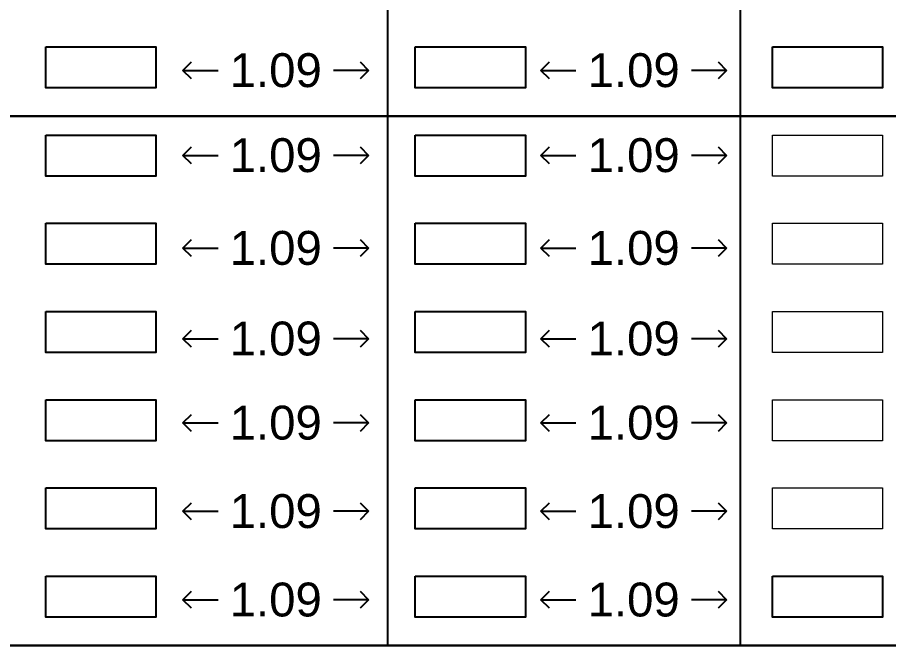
# Model space of a CAD drawing. Header units: metres. Extents: x -9481 to -9285, y 28740 to 57552.
# Drawn here: x -9457.79 to -9452.65, y 28762.92 to 28766.63 of the extents above; entities that cross this region are included whole.
import ezdxf

# ---------------------------------------------------------------- set-up
doc = ezdxf.new("R2010")
doc.units = ezdxf.units.M
doc.header["$PDMODE"] = 34
doc.header["$PDSIZE"] = -15
for name, color, linetype, plot in [('BLK_1_FLR_0_REGULAR_ROOM_2', 7, 'Continuous', False), ('BLK_1_FLR_0_REGULAR_ROOM_3', 7, 'Continuous', False), ('BLK_1_FLR_0_REGULAR_ROOM_4', 7, 'Continuous', False), ('BLK_1_FLR_0_REGULAR_ROOM_5', 7, 'Continuous', False), ('BLK_1_FLR_0_REGULAR_ROOM_6', 7, 'Continuous', False), ('BLK_1_FLR_1_REGULAR_ROOM_1', 7, 'Continuous', False), ('BLK_1_FLR_1_REGULAR_ROOM_2', 7, 'Continuous', False), ('BLK_1_FLR_1_REGULAR_ROOM_6', 7, 'Continuous', False), ('BLK_1_FLR_2_REGULAR_ROOM_6', 7, 'Continuous', False)]:
    doc.layers.add(name, color=color, linetype=linetype, plot=plot)
for name, color, linetype in [('BLK_1_FLR_1_REGULAR_ROOM_3', 7, 'Continuous'), ('BLK_1_FLR_1_REGULAR_ROOM_4', 7, 'Continuous'), ('BLK_1_FLR_1_REGULAR_ROOM_5', 7, 'Continuous')]:
    doc.layers.add(name, color=color, linetype=linetype)
for name, color, linetype, lineweight in [('BLK_1_FLR_2_REGULAR_ROOM_1', 7, 'Continuous', 0), ('BLK_1_FLR_2_REGULAR_ROOM_2', 7, 'Continuous', 0), ('BLK_1_FLR_2_REGULAR_ROOM_3', 7, 'Continuous', 0), ('BLK_1_FLR_2_REGULAR_ROOM_4', 7, 'Continuous', 0), ('BLK_1_FLR_2_REGULAR_ROOM_5', 7, 'Continuous', 0), ('PLAN', 7, 'Continuous', 40)]:
    doc.layers.add(name, color=color, linetype=linetype, lineweight=lineweight)
doc.styles.add('Arial', font='arial.ttf', dxfattribs={"height": 0.2})
doc.styles.add('style2', font='arial.ttf', dxfattribs={"height": 0.3})
doc.dimstyles.new('INT DIM', dxfattribs={"dimtxt": 0.3, "dimasz": 0.1, "dimexe": 0.18, "dimexo": 0.0625, "dimgap": 0.09, "dimtad": 0, "dimzin": 0, "dimdsep": 46, "dimtxsty": 'style2', "dimblk": 'OPEN90', "dimcen": 0.09, "dimse1": 1, "dimse2": 1, "dimclrd": 250, "dimclrt": 256, "dimadec": 0, "dimazin": 0, "dimtfac": 1, "dimtofl": 0, "dimtmove": 0, "dimatfit": 3, "dimfxl": 0.18, "dimtolj": 1, "dimtzin": 0, "dimlwd": -1, "dimarcsym": 0})

# ---------------------------------------------------------------- blocks, each defined once
blk = doc.blocks.new('_Open90')
at = {"layer": 'PLAN', "color": 0, "lineweight": -2}
for p, q in [((0, 0), (-1, 0)), ((-0.5, 0.5), (0, 0)), ((0, 0), (-0.5, -0.5))]:
    blk.add_line(p, q, dxfattribs=at)
blk = doc.blocks.new('*D83')
at = {"layer": 'BLK_1_FLR_0_REGULAR_ROOM_6', "color": 250, "transparency": 16777216}
for p, q in [((-9456.7091, 28766.3191), (-9456.6022, 28766.3191)), ((-9455.8142, 28766.3191), (-9455.9211, 28766.3191))]:
    blk.add_line(p, q, dxfattribs=at)
at = {"layer": 'Defpoints', "color": 0, "transparency": 16777216}
for p in [(-9456.8091, 28766.4391), (-9455.7142, 28766.4391), (-9455.7142, 28766.3191)]:
    blk.add_point(p, dxfattribs=at)
at = {"layer": 'BLK_1_FLR_0_REGULAR_ROOM_6', "color": 250, "transparency": 16777216, "xscale": 0.1, "yscale": 0.1, "zscale": 0.1, "rotation": 180}
blk.add_blockref('_Open90', (-9456.8091, 28766.3191), dxfattribs=at)
at = {"layer": 'BLK_1_FLR_0_REGULAR_ROOM_6', "color": 250, "transparency": 16777216, "xscale": 0.1, "yscale": 0.1, "zscale": 0.1}
blk.add_blockref('_Open90', (-9455.7142, 28766.3191), dxfattribs=at)
at = {"layer": 'BLK_1_FLR_0_REGULAR_ROOM_6', "transparency": 16777216, "insert": (-9456.2617, 28766.3191), "char_height": 0.2, "attachment_point": 5, "style": 'Arial', "bg_fill": 3, "box_fill_scale": 1.1, "bg_fill_color": 256, "bg_fill_true_color": 13158600, "bg_fill_transparency": 0}
blk.add_mtext('\\A1;1.09', dxfattribs=at)
blk = doc.blocks.new('*D84')
at = {"layer": 'BLK_1_FLR_1_REGULAR_ROOM_6', "color": 250, "transparency": 16777216}
for p, q in [((-9454.5973, 28766.3191), (-9454.4904, 28766.3191)), ((-9453.7023, 28766.3191), (-9453.8093, 28766.3191))]:
    blk.add_line(p, q, dxfattribs=at)
at = {"layer": 'Defpoints', "color": 0, "transparency": 16777216}
for p in [(-9454.6973, 28766.4391), (-9453.6023, 28766.4391), (-9453.6023, 28766.3191)]:
    blk.add_point(p, dxfattribs=at)
at = {"layer": 'BLK_1_FLR_1_REGULAR_ROOM_6', "color": 250, "transparency": 16777216, "xscale": 0.1, "yscale": 0.1, "zscale": 0.1, "rotation": 180}
blk.add_blockref('_Open90', (-9454.6973, 28766.3191), dxfattribs=at)
at = {"layer": 'BLK_1_FLR_1_REGULAR_ROOM_6', "color": 250, "transparency": 16777216, "xscale": 0.1, "yscale": 0.1, "zscale": 0.1}
blk.add_blockref('_Open90', (-9453.6023, 28766.3191), dxfattribs=at)
at = {"layer": 'BLK_1_FLR_1_REGULAR_ROOM_6', "transparency": 16777216, "insert": (-9454.1498, 28766.3191), "char_height": 0.2, "attachment_point": 5, "style": 'Arial', "bg_fill": 3, "box_fill_scale": 1.1, "bg_fill_color": 256, "bg_fill_true_color": 13158600, "bg_fill_transparency": 0}
blk.add_mtext('\\A1;1.09', dxfattribs=at)
blk = doc.blocks.new('*D88')
at = {"layer": 'BLK_1_FLR_1_REGULAR_ROOM_1', "color": 250, "transparency": 16777216}
for p, q in [((-9456.7091, 28765.8176), (-9456.6022, 28765.8176)), ((-9455.8142, 28765.8176), (-9455.9211, 28765.8176))]:
    blk.add_line(p, q, dxfattribs=at)
at = {"layer": 'Defpoints', "color": 0, "transparency": 16777216}
for p in [(-9456.8091, 28765.9377), (-9455.7142, 28765.9377), (-9455.7142, 28765.8176)]:
    blk.add_point(p, dxfattribs=at)
at = {"layer": 'BLK_1_FLR_1_REGULAR_ROOM_1', "color": 250, "transparency": 16777216, "xscale": 0.1, "yscale": 0.1, "zscale": 0.1, "rotation": 180}
blk.add_blockref('_Open90', (-9456.8091, 28765.8176), dxfattribs=at)
at = {"layer": 'BLK_1_FLR_1_REGULAR_ROOM_1', "color": 250, "transparency": 16777216, "xscale": 0.1, "yscale": 0.1, "zscale": 0.1}
blk.add_blockref('_Open90', (-9455.7142, 28765.8176), dxfattribs=at)
at = {"layer": 'BLK_1_FLR_1_REGULAR_ROOM_1', "transparency": 16777216, "insert": (-9456.2617, 28765.8176), "char_height": 0.2, "attachment_point": 5, "style": 'Arial', "bg_fill": 3, "box_fill_scale": 1.1, "bg_fill_color": 256, "bg_fill_true_color": 13158600, "bg_fill_transparency": 0}
blk.add_mtext('\\A1;1.09', dxfattribs=at)
blk = doc.blocks.new('*D89')
at = {"layer": 'BLK_1_FLR_1_REGULAR_ROOM_1', "color": 250, "transparency": 16777216}
for p, q in [((-9454.5973, 28765.8176), (-9454.4904, 28765.8176)), ((-9453.7023, 28765.8176), (-9453.8093, 28765.8176))]:
    blk.add_line(p, q, dxfattribs=at)
at = {"layer": 'Defpoints', "color": 0, "transparency": 16777216}
for p in [(-9454.6973, 28765.9377), (-9453.6023, 28765.9377), (-9453.6023, 28765.8176)]:
    blk.add_point(p, dxfattribs=at)
at = {"layer": 'BLK_1_FLR_1_REGULAR_ROOM_1', "color": 250, "transparency": 16777216, "xscale": 0.1, "yscale": 0.1, "zscale": 0.1, "rotation": 180}
blk.add_blockref('_Open90', (-9454.6973, 28765.8176), dxfattribs=at)
at = {"layer": 'BLK_1_FLR_1_REGULAR_ROOM_1', "color": 250, "transparency": 16777216, "xscale": 0.1, "yscale": 0.1, "zscale": 0.1}
blk.add_blockref('_Open90', (-9453.6023, 28765.8176), dxfattribs=at)
at = {"layer": 'BLK_1_FLR_1_REGULAR_ROOM_1', "transparency": 16777216, "insert": (-9454.1498, 28765.8176), "char_height": 0.2, "attachment_point": 5, "style": 'Arial', "bg_fill": 3, "box_fill_scale": 1.1, "bg_fill_color": 256, "bg_fill_true_color": 13158600, "bg_fill_transparency": 0}
blk.add_mtext('\\A1;1.09', dxfattribs=at)
blk = doc.blocks.new('*D93')
at = {"layer": 'BLK_1_FLR_0_REGULAR_ROOM_2', "color": 250, "transparency": 16777216}
for p, q in [((-9456.7091, 28765.2702), (-9456.6022, 28765.2702)), ((-9455.8142, 28765.2702), (-9455.9211, 28765.2702))]:
    blk.add_line(p, q, dxfattribs=at)
at = {"layer": 'Defpoints', "color": 0, "transparency": 16777216}
for p in [(-9456.8091, 28765.3903), (-9455.7142, 28765.3903), (-9455.7142, 28765.2702)]:
    blk.add_point(p, dxfattribs=at)
at = {"layer": 'BLK_1_FLR_0_REGULAR_ROOM_2', "color": 250, "transparency": 16777216, "xscale": 0.1, "yscale": 0.1, "zscale": 0.1, "rotation": 180}
blk.add_blockref('_Open90', (-9456.8091, 28765.2702), dxfattribs=at)
at = {"layer": 'BLK_1_FLR_0_REGULAR_ROOM_2', "color": 250, "transparency": 16777216, "xscale": 0.1, "yscale": 0.1, "zscale": 0.1}
blk.add_blockref('_Open90', (-9455.7142, 28765.2702), dxfattribs=at)
at = {"layer": 'BLK_1_FLR_0_REGULAR_ROOM_2', "transparency": 16777216, "insert": (-9456.2617, 28765.2702), "char_height": 0.2, "attachment_point": 5, "style": 'Arial', "bg_fill": 3, "box_fill_scale": 1.1, "bg_fill_color": 256, "bg_fill_true_color": 13158600, "bg_fill_transparency": 0}
blk.add_mtext('\\A1;1.09', dxfattribs=at)
blk = doc.blocks.new('*D94')
at = {"layer": 'BLK_1_FLR_1_REGULAR_ROOM_2', "color": 250, "transparency": 16777216}
for p, q in [((-9454.5973, 28765.2702), (-9454.4904, 28765.2702)), ((-9453.7023, 28765.2702), (-9453.8093, 28765.2702))]:
    blk.add_line(p, q, dxfattribs=at)
at = {"layer": 'Defpoints', "color": 0, "transparency": 16777216}
for p in [(-9454.6973, 28765.3903), (-9453.6023, 28765.3903), (-9453.6023, 28765.2702)]:
    blk.add_point(p, dxfattribs=at)
at = {"layer": 'BLK_1_FLR_1_REGULAR_ROOM_2', "color": 250, "transparency": 16777216, "xscale": 0.1, "yscale": 0.1, "zscale": 0.1, "rotation": 180}
blk.add_blockref('_Open90', (-9454.6973, 28765.2702), dxfattribs=at)
at = {"layer": 'BLK_1_FLR_1_REGULAR_ROOM_2', "color": 250, "transparency": 16777216, "xscale": 0.1, "yscale": 0.1, "zscale": 0.1}
blk.add_blockref('_Open90', (-9453.6023, 28765.2702), dxfattribs=at)
at = {"layer": 'BLK_1_FLR_1_REGULAR_ROOM_2', "transparency": 16777216, "insert": (-9454.1498, 28765.2702), "char_height": 0.2, "attachment_point": 5, "style": 'Arial', "bg_fill": 3, "box_fill_scale": 1.1, "bg_fill_color": 256, "bg_fill_true_color": 13158600, "bg_fill_transparency": 0}
blk.add_mtext('\\A1;1.09', dxfattribs=at)
blk = doc.blocks.new('*D98')
at = {"layer": 'BLK_1_FLR_0_REGULAR_ROOM_3', "color": 250, "transparency": 16777216}
for p, q in [((-9456.7091, 28764.7355), (-9456.6022, 28764.7355)), ((-9455.8142, 28764.7355), (-9455.9211, 28764.7355))]:
    blk.add_line(p, q, dxfattribs=at)
at = {"layer": 'Defpoints', "color": 0, "transparency": 16777216}
for p in [(-9456.8091, 28764.8556), (-9455.7142, 28764.8556), (-9455.7142, 28764.7355)]:
    blk.add_point(p, dxfattribs=at)
at = {"layer": 'BLK_1_FLR_0_REGULAR_ROOM_3', "color": 250, "transparency": 16777216, "xscale": 0.1, "yscale": 0.1, "zscale": 0.1, "rotation": 180}
blk.add_blockref('_Open90', (-9456.8091, 28764.7355), dxfattribs=at)
at = {"layer": 'BLK_1_FLR_0_REGULAR_ROOM_3', "color": 250, "transparency": 16777216, "xscale": 0.1, "yscale": 0.1, "zscale": 0.1}
blk.add_blockref('_Open90', (-9455.7142, 28764.7355), dxfattribs=at)
at = {"layer": 'BLK_1_FLR_0_REGULAR_ROOM_3', "transparency": 16777216, "insert": (-9456.2617, 28764.7355), "char_height": 0.2, "attachment_point": 5, "style": 'Arial', "bg_fill": 3, "box_fill_scale": 1.1, "bg_fill_color": 256, "bg_fill_true_color": 13158600, "bg_fill_transparency": 0}
blk.add_mtext('\\A1;1.09', dxfattribs=at)
blk = doc.blocks.new('*D99')
at = {"layer": 'BLK_1_FLR_1_REGULAR_ROOM_3', "color": 250, "transparency": 16777216}
for p, q in [((-9454.5973, 28764.7355), (-9454.4904, 28764.7355)), ((-9453.7023, 28764.7355), (-9453.8093, 28764.7355))]:
    blk.add_line(p, q, dxfattribs=at)
at = {"layer": 'Defpoints', "color": 0, "transparency": 16777216}
for p in [(-9454.6973, 28764.8556), (-9453.6023, 28764.8556), (-9453.6023, 28764.7355)]:
    blk.add_point(p, dxfattribs=at)
at = {"layer": 'BLK_1_FLR_1_REGULAR_ROOM_3', "color": 250, "transparency": 16777216, "xscale": 0.1, "yscale": 0.1, "zscale": 0.1, "rotation": 180}
blk.add_blockref('_Open90', (-9454.6973, 28764.7355), dxfattribs=at)
at = {"layer": 'BLK_1_FLR_1_REGULAR_ROOM_3', "color": 250, "transparency": 16777216, "xscale": 0.1, "yscale": 0.1, "zscale": 0.1}
blk.add_blockref('_Open90', (-9453.6023, 28764.7355), dxfattribs=at)
at = {"layer": 'BLK_1_FLR_1_REGULAR_ROOM_3', "transparency": 16777216, "insert": (-9454.1498, 28764.7355), "char_height": 0.2, "attachment_point": 5, "style": 'Arial', "bg_fill": 3, "box_fill_scale": 1.1, "bg_fill_color": 256, "bg_fill_true_color": 13158600, "bg_fill_transparency": 0}
blk.add_mtext('\\A1;1.09', dxfattribs=at)
blk = doc.blocks.new('*D103')
at = {"layer": 'BLK_1_FLR_0_REGULAR_ROOM_4', "color": 250, "ltscale": 0.75, "transparency": 16777216}
for p, q in [((-9456.7091, 28764.2391), (-9456.6022, 28764.2391)), ((-9455.8142, 28764.2391), (-9455.9211, 28764.2391))]:
    blk.add_line(p, q, dxfattribs=at)
at = {"layer": 'Defpoints', "color": 0, "ltscale": 0.75, "transparency": 16777216}
for p in [(-9456.8091, 28764.3591), (-9455.7142, 28764.3591), (-9455.7142, 28764.2391)]:
    blk.add_point(p, dxfattribs=at)
at = {"layer": 'BLK_1_FLR_0_REGULAR_ROOM_4', "color": 250, "ltscale": 0.75, "transparency": 16777216, "xscale": 0.1, "yscale": 0.1, "zscale": 0.1, "rotation": 180}
blk.add_blockref('_Open90', (-9456.8091, 28764.2391), dxfattribs=at)
at = {"layer": 'BLK_1_FLR_0_REGULAR_ROOM_4', "color": 250, "ltscale": 0.75, "transparency": 16777216, "xscale": 0.1, "yscale": 0.1, "zscale": 0.1}
blk.add_blockref('_Open90', (-9455.7142, 28764.2391), dxfattribs=at)
at = {"layer": 'BLK_1_FLR_0_REGULAR_ROOM_4', "ltscale": 0.75, "transparency": 16777216, "insert": (-9456.2617, 28764.2391), "char_height": 0.2, "attachment_point": 5, "style": 'Arial', "bg_fill": 3, "box_fill_scale": 1.1, "bg_fill_color": 256, "bg_fill_true_color": 13158600, "bg_fill_transparency": 0}
blk.add_mtext('\\A1;1.09', dxfattribs=at)
blk = doc.blocks.new('*D104')
at = {"layer": 'BLK_1_FLR_1_REGULAR_ROOM_4', "color": 250, "transparency": 16777216}
for p, q in [((-9454.5973, 28764.2391), (-9454.4904, 28764.2391)), ((-9453.7023, 28764.2391), (-9453.8093, 28764.2391))]:
    blk.add_line(p, q, dxfattribs=at)
at = {"layer": 'Defpoints', "color": 0, "transparency": 16777216}
for p in [(-9454.6973, 28764.3591), (-9453.6023, 28764.3591), (-9453.6023, 28764.2391)]:
    blk.add_point(p, dxfattribs=at)
at = {"layer": 'BLK_1_FLR_1_REGULAR_ROOM_4', "color": 250, "transparency": 16777216, "xscale": 0.1, "yscale": 0.1, "zscale": 0.1, "rotation": 180}
blk.add_blockref('_Open90', (-9454.6973, 28764.2391), dxfattribs=at)
at = {"layer": 'BLK_1_FLR_1_REGULAR_ROOM_4', "color": 250, "transparency": 16777216, "xscale": 0.1, "yscale": 0.1, "zscale": 0.1}
blk.add_blockref('_Open90', (-9453.6023, 28764.2391), dxfattribs=at)
at = {"layer": 'BLK_1_FLR_1_REGULAR_ROOM_4', "transparency": 16777216, "insert": (-9454.1498, 28764.2391), "char_height": 0.2, "attachment_point": 5, "style": 'Arial', "bg_fill": 3, "box_fill_scale": 1.1, "bg_fill_color": 256, "bg_fill_true_color": 13158600, "bg_fill_transparency": 0}
blk.add_mtext('\\A1;1.09', dxfattribs=at)
blk = doc.blocks.new('*D108')
at = {"layer": 'BLK_1_FLR_0_REGULAR_ROOM_5', "color": 250, "transparency": 16777216}
for p, q in [((-9456.7091, 28763.7171), (-9456.6022, 28763.7171)), ((-9455.8142, 28763.7171), (-9455.9211, 28763.7171))]:
    blk.add_line(p, q, dxfattribs=at)
at = {"layer": 'Defpoints', "color": 0, "transparency": 16777216}
for p in [(-9456.8091, 28763.8372), (-9455.7142, 28763.8372), (-9455.7142, 28763.7171)]:
    blk.add_point(p, dxfattribs=at)
at = {"layer": 'BLK_1_FLR_0_REGULAR_ROOM_5', "color": 250, "transparency": 16777216, "xscale": 0.1, "yscale": 0.1, "zscale": 0.1, "rotation": 180}
blk.add_blockref('_Open90', (-9456.8091, 28763.7171), dxfattribs=at)
at = {"layer": 'BLK_1_FLR_0_REGULAR_ROOM_5', "color": 250, "transparency": 16777216, "xscale": 0.1, "yscale": 0.1, "zscale": 0.1}
blk.add_blockref('_Open90', (-9455.7142, 28763.7171), dxfattribs=at)
at = {"layer": 'BLK_1_FLR_0_REGULAR_ROOM_5', "transparency": 16777216, "insert": (-9456.2617, 28763.7171), "char_height": 0.2, "attachment_point": 5, "style": 'Arial', "bg_fill": 3, "box_fill_scale": 1.1, "bg_fill_color": 256, "bg_fill_true_color": 13158600, "bg_fill_transparency": 0}
blk.add_mtext('\\A1;1.09', dxfattribs=at)
blk = doc.blocks.new('*D109')
at = {"layer": 'BLK_1_FLR_1_REGULAR_ROOM_5', "color": 250, "transparency": 16777216}
for p, q in [((-9454.5973, 28763.7171), (-9454.4904, 28763.7171)), ((-9453.7023, 28763.7171), (-9453.8093, 28763.7171))]:
    blk.add_line(p, q, dxfattribs=at)
at = {"layer": 'Defpoints', "color": 0, "transparency": 16777216}
for p in [(-9454.6973, 28763.8372), (-9453.6023, 28763.8372), (-9453.6023, 28763.7171)]:
    blk.add_point(p, dxfattribs=at)
at = {"layer": 'BLK_1_FLR_1_REGULAR_ROOM_5', "color": 250, "transparency": 16777216, "xscale": 0.1, "yscale": 0.1, "zscale": 0.1, "rotation": 180}
blk.add_blockref('_Open90', (-9454.6973, 28763.7171), dxfattribs=at)
at = {"layer": 'BLK_1_FLR_1_REGULAR_ROOM_5', "color": 250, "transparency": 16777216, "xscale": 0.1, "yscale": 0.1, "zscale": 0.1}
blk.add_blockref('_Open90', (-9453.6023, 28763.7171), dxfattribs=at)
at = {"layer": 'BLK_1_FLR_1_REGULAR_ROOM_5', "transparency": 16777216, "insert": (-9454.1498, 28763.7171), "char_height": 0.2, "attachment_point": 5, "style": 'Arial', "bg_fill": 3, "box_fill_scale": 1.1, "bg_fill_color": 256, "bg_fill_true_color": 13158600, "bg_fill_transparency": 0}
blk.add_mtext('\\A1;1.09', dxfattribs=at)
blk = doc.blocks.new('*D113')
at = {"layer": 'BLK_1_FLR_0_REGULAR_ROOM_6', "color": 250, "transparency": 16777216}
for p, q in [((-9456.7091, 28763.1952), (-9456.6022, 28763.1952)), ((-9455.8142, 28763.1952), (-9455.9211, 28763.1952))]:
    blk.add_line(p, q, dxfattribs=at)
at = {"layer": 'Defpoints', "color": 0, "transparency": 16777216}
for p in [(-9456.8091, 28763.3153), (-9455.7142, 28763.3153), (-9455.7142, 28763.1952)]:
    blk.add_point(p, dxfattribs=at)
at = {"layer": 'BLK_1_FLR_0_REGULAR_ROOM_6', "color": 250, "transparency": 16777216, "xscale": 0.1, "yscale": 0.1, "zscale": 0.1, "rotation": 180}
blk.add_blockref('_Open90', (-9456.8091, 28763.1952), dxfattribs=at)
at = {"layer": 'BLK_1_FLR_0_REGULAR_ROOM_6', "color": 250, "transparency": 16777216, "xscale": 0.1, "yscale": 0.1, "zscale": 0.1}
blk.add_blockref('_Open90', (-9455.7142, 28763.1952), dxfattribs=at)
at = {"layer": 'BLK_1_FLR_0_REGULAR_ROOM_6', "transparency": 16777216, "insert": (-9456.2617, 28763.1952), "char_height": 0.2, "attachment_point": 5, "style": 'Arial', "bg_fill": 3, "box_fill_scale": 1.1, "bg_fill_color": 256, "bg_fill_true_color": 13158600, "bg_fill_transparency": 0}
blk.add_mtext('\\A1;1.09', dxfattribs=at)
blk = doc.blocks.new('*D114')
at = {"layer": 'BLK_1_FLR_1_REGULAR_ROOM_6', "color": 250, "transparency": 16777216}
for p, q in [((-9454.5973, 28763.1952), (-9454.4904, 28763.1952)), ((-9453.7023, 28763.1952), (-9453.8093, 28763.1952))]:
    blk.add_line(p, q, dxfattribs=at)
at = {"layer": 'Defpoints', "color": 0, "transparency": 16777216}
for p in [(-9454.6973, 28763.3153), (-9453.6023, 28763.3153), (-9453.6023, 28763.1952)]:
    blk.add_point(p, dxfattribs=at)
at = {"layer": 'BLK_1_FLR_1_REGULAR_ROOM_6', "color": 250, "transparency": 16777216, "xscale": 0.1, "yscale": 0.1, "zscale": 0.1, "rotation": 180}
blk.add_blockref('_Open90', (-9454.6973, 28763.1952), dxfattribs=at)
at = {"layer": 'BLK_1_FLR_1_REGULAR_ROOM_6', "color": 250, "transparency": 16777216, "xscale": 0.1, "yscale": 0.1, "zscale": 0.1}
blk.add_blockref('_Open90', (-9453.6023, 28763.1952), dxfattribs=at)
at = {"layer": 'BLK_1_FLR_1_REGULAR_ROOM_6', "transparency": 16777216, "insert": (-9454.1498, 28763.1952), "char_height": 0.2, "attachment_point": 5, "style": 'Arial', "bg_fill": 3, "box_fill_scale": 1.1, "bg_fill_color": 256, "bg_fill_true_color": 13158600, "bg_fill_transparency": 0}
blk.add_mtext('\\A1;1.09', dxfattribs=at)

msp = doc.modelspace()

# ---------------------------------------------------------------- linework, layer by layer
for p, q in [((-9455.6016, 28768.652), (-9455.6016, 28766.0488)), ((-9453.5208, 28768.652), (-9453.5208, 28766.0488)), ((-9455.6016, 28766.0488), (-9455.6016, 28765.5282)), ((-9453.5208, 28766.0488), (-9453.5208, 28765.5282)), ((-9455.6016, 28765.5282), (-9455.6016, 28762.9249)), ((-9453.5208, 28765.5282), (-9453.5208, 28762.9249))]:
    msp.add_line(p, q)
for points in [[(-9442.23, 28768.652), (-9442.23, 28766.0488), (-9461.7318, 28766.0488)], [(-9461.7318, 28766.0488), (-9442.23, 28766.0488), (-9442.23, 28765.5282)], [(-9442.23, 28765.5282), (-9442.23, 28762.9249), (-9461.7318, 28762.9249)], [(-9461.7318, 28762.9249), (-9442.23, 28762.9249), (-9442.23, 28762.4043), (-9461.7318, 28762.4043)]]:
    msp.add_lwpolyline(points)
at = {"layer": 'BLK_1_FLR_0_REGULAR_ROOM_2', "color": 2}
msp.add_lwpolyline([(-9457.6189, 28765.417), (-9456.9697, 28765.417), (-9456.9697, 28765.1749), (-9457.6189, 28765.1749)], close=True, dxfattribs=at)
at = {"layer": 'BLK_1_FLR_0_REGULAR_ROOM_3', "color": 2}
msp.add_lwpolyline([(-9457.6189, 28764.8964), (-9456.9697, 28764.8964), (-9456.9697, 28764.6542), (-9457.6189, 28764.6542)], close=True, dxfattribs=at)
at = {"layer": 'BLK_1_FLR_0_REGULAR_ROOM_4', "color": 2, "ltscale": 0.75}
msp.add_lwpolyline([(-9457.6189, 28764.3757), (-9456.9697, 28764.3757), (-9456.9697, 28764.1336), (-9457.6189, 28764.1336)], close=True, dxfattribs=at)
at = {"layer": 'BLK_1_FLR_0_REGULAR_ROOM_5', "color": 2}
msp.add_lwpolyline([(-9457.6189, 28763.8551), (-9456.9697, 28763.8551), (-9456.9697, 28763.6129), (-9457.6189, 28763.6129)], close=True, dxfattribs=at)
at = {"layer": 'BLK_1_FLR_0_REGULAR_ROOM_6', "color": 1}
msp.add_lwpolyline([(-9457.6189, 28766.4583), (-9456.9697, 28766.4583), (-9456.9697, 28766.2162), (-9457.6189, 28766.2162)], close=True, dxfattribs=at)
at = {"layer": 'BLK_1_FLR_0_REGULAR_ROOM_6', "color": 2}
msp.add_lwpolyline([(-9457.6189, 28763.3344), (-9456.9697, 28763.3344), (-9456.9697, 28763.0923), (-9457.6189, 28763.0923)], close=True, dxfattribs=at)
at = {"layer": 'BLK_1_FLR_1_REGULAR_ROOM_1', "color": 2}
for points in [[(-9457.6189, 28765.9377), (-9456.9697, 28765.9377), (-9456.9697, 28765.6955), (-9457.6189, 28765.6955)], [(-9455.4381, 28765.9377), (-9454.7889, 28765.9377), (-9454.7889, 28765.6955), (-9455.4381, 28765.6955)]]:
    msp.add_lwpolyline(points, close=True, dxfattribs=at)
at = {"layer": 'BLK_1_FLR_1_REGULAR_ROOM_2', "color": 2}
msp.add_lwpolyline([(-9455.4381, 28765.417), (-9454.7889, 28765.417), (-9454.7889, 28765.1749), (-9455.4381, 28765.1749)], close=True, dxfattribs=at)
at = {"layer": 'BLK_1_FLR_1_REGULAR_ROOM_3', "color": 2}
msp.add_lwpolyline([(-9455.4381, 28764.8964), (-9454.7889, 28764.8964), (-9454.7889, 28764.6542), (-9455.4381, 28764.6542)], close=True, dxfattribs=at)
at = {"layer": 'BLK_1_FLR_1_REGULAR_ROOM_4', "color": 2}
msp.add_lwpolyline([(-9455.4381, 28764.3757), (-9454.7889, 28764.3757), (-9454.7889, 28764.1336), (-9455.4381, 28764.1336)], close=True, dxfattribs=at)
at = {"layer": 'BLK_1_FLR_1_REGULAR_ROOM_5', "color": 2}
msp.add_lwpolyline([(-9455.4381, 28763.8551), (-9454.7889, 28763.8551), (-9454.7889, 28763.6129), (-9455.4381, 28763.6129)], close=True, dxfattribs=at)
at = {"layer": 'BLK_1_FLR_1_REGULAR_ROOM_6', "color": 1}
msp.add_lwpolyline([(-9455.4381, 28766.4583), (-9454.7889, 28766.4583), (-9454.7889, 28766.2162), (-9455.4381, 28766.2162)], close=True, dxfattribs=at)
at = {"layer": 'BLK_1_FLR_1_REGULAR_ROOM_6', "color": 2}
msp.add_lwpolyline([(-9455.4381, 28763.3344), (-9454.7889, 28763.3344), (-9454.7889, 28763.0923), (-9455.4381, 28763.0923)], close=True, dxfattribs=at)
at = {"layer": 'BLK_1_FLR_2_REGULAR_ROOM_1', "color": 2}
msp.add_lwpolyline([(-9453.3316, 28765.9377), (-9452.6824, 28765.9377), (-9452.6824, 28765.6955), (-9453.3316, 28765.6955)], close=True, dxfattribs=at)
at = {"layer": 'BLK_1_FLR_2_REGULAR_ROOM_2', "color": 2}
msp.add_lwpolyline([(-9453.3316, 28765.417), (-9452.6824, 28765.417), (-9452.6824, 28765.1749), (-9453.3316, 28765.1749)], close=True, dxfattribs=at)
at = {"layer": 'BLK_1_FLR_2_REGULAR_ROOM_3', "color": 2}
msp.add_lwpolyline([(-9453.3316, 28764.8964), (-9452.6824, 28764.8964), (-9452.6824, 28764.6542), (-9453.3316, 28764.6542)], close=True, dxfattribs=at)
at = {"layer": 'BLK_1_FLR_2_REGULAR_ROOM_4', "color": 2}
msp.add_lwpolyline([(-9453.3316, 28764.3757), (-9452.6824, 28764.3757), (-9452.6824, 28764.1336), (-9453.3316, 28764.1336)], close=True, dxfattribs=at)
at = {"layer": 'BLK_1_FLR_2_REGULAR_ROOM_5', "color": 2}
msp.add_lwpolyline([(-9453.3316, 28763.8551), (-9452.6824, 28763.8551), (-9452.6824, 28763.6129), (-9453.3316, 28763.6129)], close=True, dxfattribs=at)
at = {"layer": 'BLK_1_FLR_2_REGULAR_ROOM_6', "color": 1}
msp.add_lwpolyline([(-9453.3316, 28766.4583), (-9452.6824, 28766.4583), (-9452.6824, 28766.2162), (-9453.3316, 28766.2162)], close=True, dxfattribs=at)
at = {"layer": 'BLK_1_FLR_2_REGULAR_ROOM_6', "color": 2}
msp.add_lwpolyline([(-9453.3316, 28763.3344), (-9452.6824, 28763.3344), (-9452.6824, 28763.0923), (-9453.3316, 28763.0923)], close=True, dxfattribs=at)

# ---------------------------------------------------------------- next in the draw order: dimensions: what is measured, and where the dimension line sits
at = {"layer": 'BLK_1_FLR_0_REGULAR_ROOM_2', "color": 2}
dim = msp.add_linear_dim(base=(-9455.7142, 28765.2702), p1=(-9456.8091, 28765.3903), p2=(-9455.7142, 28765.3903), dimstyle='INT DIM', override={"dimtxt": 0.2, "dimtxsty": 'Arial', "dimfxl": 0.125, "dimtfill": 1, "dimtfillclr": 7, "dimarcsym": 1}, dxfattribs=at)
dim.commit()
dim.dimension.update_dxf_attribs({"geometry": '*D93', "text_midpoint": (-9456.2617, 28765.2702)})
at = {"layer": 'BLK_1_FLR_0_REGULAR_ROOM_3', "color": 2}
dim = msp.add_linear_dim(base=(-9455.7142, 28764.7355), p1=(-9456.8091, 28764.8556), p2=(-9455.7142, 28764.8556), dimstyle='INT DIM', override={"dimtxt": 0.2, "dimtxsty": 'Arial', "dimfxl": 0.125, "dimtfill": 1, "dimtfillclr": 7, "dimarcsym": 1}, dxfattribs=at)
dim.commit()
dim.dimension.update_dxf_attribs({"geometry": '*D98', "text_midpoint": (-9456.2617, 28764.7355)})
at = {"layer": 'BLK_1_FLR_0_REGULAR_ROOM_4', "color": 2, "ltscale": 0.75}
dim = msp.add_linear_dim(base=(-9455.7142, 28764.2391), p1=(-9456.8091, 28764.3591), p2=(-9455.7142, 28764.3591), dimstyle='INT DIM', override={"dimtxt": 0.2, "dimtxsty": 'Arial', "dimfxl": 0.125, "dimtfill": 1, "dimtfillclr": 7, "dimarcsym": 1}, dxfattribs=at)
dim.commit()
dim.dimension.update_dxf_attribs({"geometry": '*D103', "text_midpoint": (-9456.2617, 28764.2391)})
at = {"layer": 'BLK_1_FLR_0_REGULAR_ROOM_5', "color": 2}
dim = msp.add_linear_dim(base=(-9455.7142, 28763.7171), p1=(-9456.8091, 28763.8372), p2=(-9455.7142, 28763.8372), dimstyle='INT DIM', override={"dimtxt": 0.2, "dimtxsty": 'Arial', "dimfxl": 0.125, "dimtfill": 1, "dimtfillclr": 7, "dimarcsym": 1}, dxfattribs=at)
dim.commit()
dim.dimension.update_dxf_attribs({"geometry": '*D108', "text_midpoint": (-9456.2617, 28763.7171)})
at = {"layer": 'BLK_1_FLR_0_REGULAR_ROOM_6', "color": 1}
dim = msp.add_linear_dim(base=(-9455.7142, 28766.3191), p1=(-9456.8091, 28766.4391), p2=(-9455.7142, 28766.4391), dimstyle='INT DIM', override={"dimtxt": 0.2, "dimtxsty": 'Arial', "dimfxl": 0.125, "dimtfill": 1, "dimtfillclr": 7, "dimarcsym": 1}, dxfattribs=at)
dim.commit()
dim.dimension.update_dxf_attribs({"geometry": '*D83', "text_midpoint": (-9456.2617, 28766.3191)})
at = {"layer": 'BLK_1_FLR_0_REGULAR_ROOM_6', "color": 2}
dim = msp.add_linear_dim(base=(-9455.7142, 28763.1952), p1=(-9456.8091, 28763.3153), p2=(-9455.7142, 28763.3153), dimstyle='INT DIM', override={"dimtxt": 0.2, "dimtxsty": 'Arial', "dimfxl": 0.125, "dimtfill": 1, "dimtfillclr": 7, "dimarcsym": 1}, dxfattribs=at)
dim.commit()
dim.dimension.update_dxf_attribs({"geometry": '*D113', "text_midpoint": (-9456.2617, 28763.1952)})
at = {"layer": 'BLK_1_FLR_1_REGULAR_ROOM_1', "color": 2}
for base, p1, p2, picture, middle in [((-9455.7142, 28765.8176), (-9456.8091, 28765.9377), (-9455.7142, 28765.9377), '*D88', (-9456.2617, 28765.8176)), ((-9453.60233, 28765.8176), (-9454.69731, 28765.93767), (-9453.60233, 28765.93767), '*D89', (-9454.14982, 28765.8176))]:
    dim = msp.add_linear_dim(base=base, p1=p1, p2=p2, dimstyle='INT DIM', override={"dimtxt": 0.2, "dimtxsty": 'Arial', "dimfxl": 0.125, "dimtfill": 1, "dimtfillclr": 7, "dimarcsym": 1}, dxfattribs=at)
    dim.commit()
    dim.dimension.update_dxf_attribs({"geometry": picture, "text_midpoint": middle})
at = {"layer": 'BLK_1_FLR_1_REGULAR_ROOM_2', "color": 2}
dim = msp.add_linear_dim(base=(-9453.60233, 28765.27018), p1=(-9454.69731, 28765.39026), p2=(-9453.60233, 28765.39026), dimstyle='INT DIM', override={"dimtxt": 0.2, "dimtxsty": 'Arial', "dimfxl": 0.125, "dimtfill": 1, "dimtfillclr": 7, "dimarcsym": 1}, dxfattribs=at)
dim.commit()
dim.dimension.update_dxf_attribs({"geometry": '*D94', "text_midpoint": (-9454.14982, 28765.27018)})
at = {"layer": 'BLK_1_FLR_1_REGULAR_ROOM_3', "color": 2}
dim = msp.add_linear_dim(base=(-9453.60233, 28764.73553), p1=(-9454.69731, 28764.85561), p2=(-9453.60233, 28764.85561), dimstyle='INT DIM', override={"dimtxt": 0.2, "dimtxsty": 'Arial', "dimfxl": 0.125, "dimtfill": 1, "dimtfillclr": 7, "dimarcsym": 1}, dxfattribs=at)
dim.commit()
dim.dimension.update_dxf_attribs({"geometry": '*D99', "text_midpoint": (-9454.14982, 28764.73553)})
at = {"layer": 'BLK_1_FLR_1_REGULAR_ROOM_4', "color": 2}
dim = msp.add_linear_dim(base=(-9453.60233, 28764.23905), p1=(-9454.69731, 28764.35913), p2=(-9453.60233, 28764.35913), dimstyle='INT DIM', override={"dimtxt": 0.2, "dimtxsty": 'Arial', "dimfxl": 0.125, "dimtfill": 1, "dimtfillclr": 7, "dimarcsym": 1}, dxfattribs=at)
dim.commit()
dim.dimension.update_dxf_attribs({"geometry": '*D104', "text_midpoint": (-9454.14982, 28764.23905)})
at = {"layer": 'BLK_1_FLR_1_REGULAR_ROOM_5', "color": 2}
dim = msp.add_linear_dim(base=(-9453.60233, 28763.7171), p1=(-9454.69731, 28763.83718), p2=(-9453.60233, 28763.83718), dimstyle='INT DIM', override={"dimtxt": 0.2, "dimtxsty": 'Arial', "dimfxl": 0.125, "dimtfill": 1, "dimtfillclr": 7, "dimarcsym": 1}, dxfattribs=at)
dim.commit()
dim.dimension.update_dxf_attribs({"geometry": '*D109', "text_midpoint": (-9454.14982, 28763.7171)})
at = {"layer": 'BLK_1_FLR_1_REGULAR_ROOM_6', "color": 1}
dim = msp.add_linear_dim(base=(-9453.60233, 28766.31907), p1=(-9454.69731, 28766.43914), p2=(-9453.60233, 28766.43914), dimstyle='INT DIM', override={"dimtxt": 0.2, "dimtxsty": 'Arial', "dimfxl": 0.125, "dimtfill": 1, "dimtfillclr": 7, "dimarcsym": 1}, dxfattribs=at)
dim.commit()
dim.dimension.update_dxf_attribs({"geometry": '*D84', "text_midpoint": (-9454.14982, 28766.31907)})
at = {"layer": 'BLK_1_FLR_1_REGULAR_ROOM_6', "color": 2}
dim = msp.add_linear_dim(base=(-9453.60233, 28763.19519), p1=(-9454.69731, 28763.31526), p2=(-9453.60233, 28763.31526), dimstyle='INT DIM', override={"dimtxt": 0.2, "dimtxsty": 'Arial', "dimfxl": 0.125, "dimtfill": 1, "dimtfillclr": 7, "dimarcsym": 1}, dxfattribs=at)
dim.commit()
dim.dimension.update_dxf_attribs({"geometry": '*D114', "text_midpoint": (-9454.14982, 28763.19519)})

doc.saveas('drawing.dxf')
